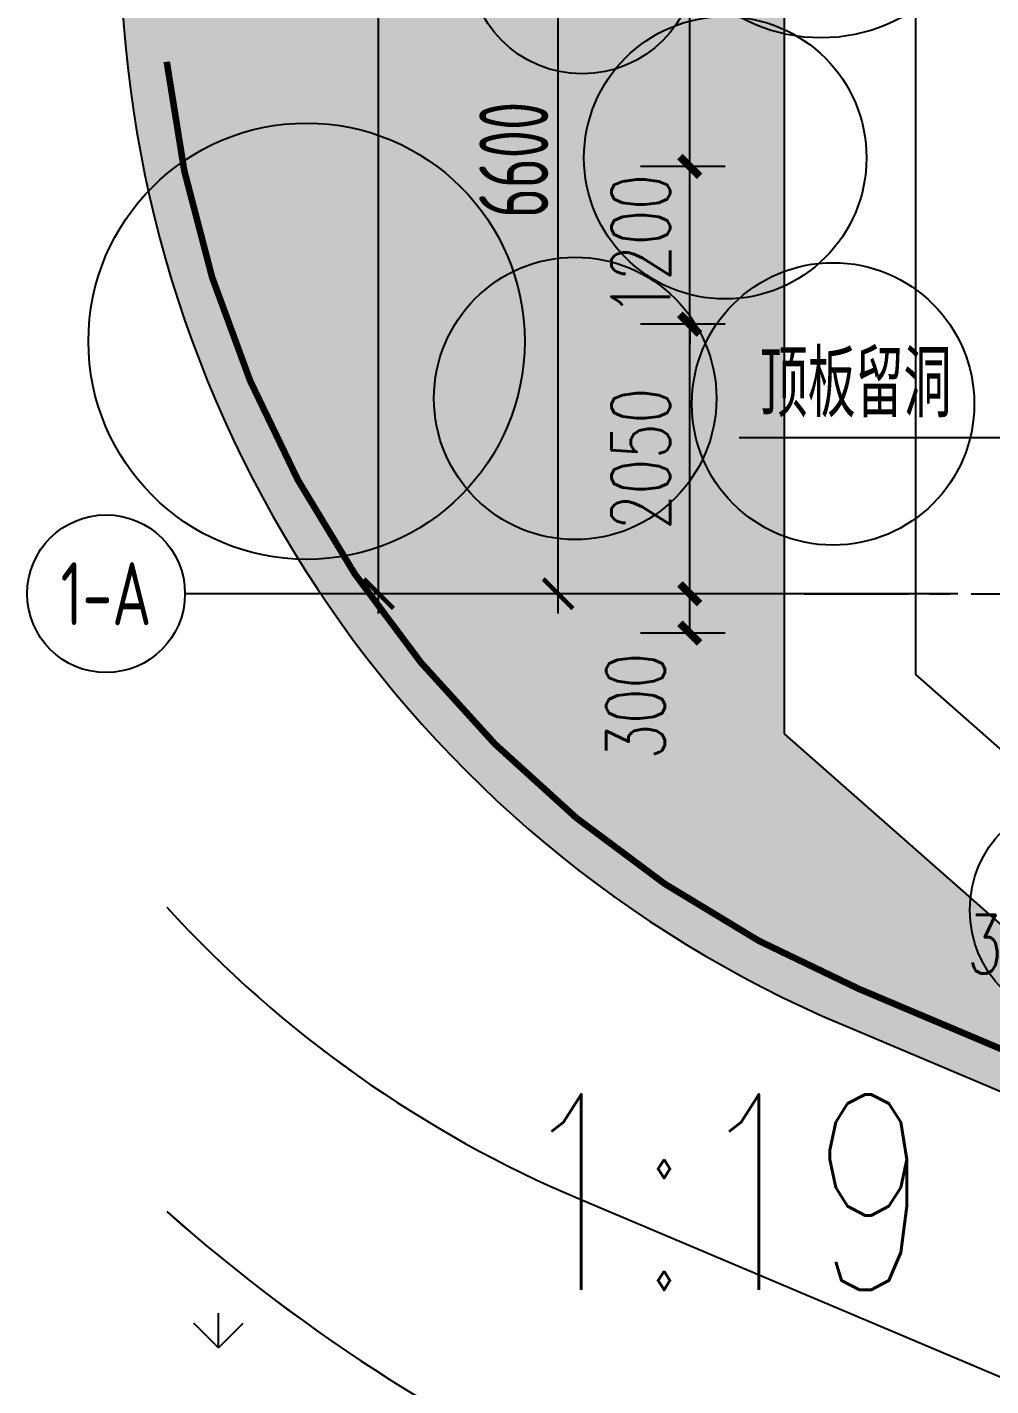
# Model space of a CAD drawing. Header units: millimetres. Extents: x -1048436 to -185795, y -983427 to 400387.
# Drawn here: x -761771 to -754442, y -511119 to -500785 of the extents above; entities that cross this region are included whole.
import ezdxf
from ezdxf.enums import TextEntityAlignment as Align

# ---------------------------------------------------------------- set-up
doc = ezdxf.new("R2010")
doc.units = ezdxf.units.MM
doc.header["$LTSCALE"] = 500
for name, pattern in [('CENTER', [50.8, 31.75, -6.35, 6.35, -6.35]), ('DASH', [0.35, 0.25, -0.1]), ('DASHDOT', [25.4, 12.7, -6.35, 0, -6.35]), ('一层轴网$0$CENTER', [50.8, 31.75, -6.35, 6.35, -6.35])]:
    doc.linetypes.add(name, pattern=pattern)
for name, color, linetype in [('AXIS_TEXT', 7, 'Continuous'), ('A绿-1', 94, 'Continuous'), ('DIM_LEAD', 3, 'Continuous'), ('DIM_SYMB', 3, 'Continuous'), ('PUB_DIM', 3, 'Continuous'), ('PUB_TEXT', 7, 'Continuous'), ('一层轴网$0$建-文字', 4, 'Continuous'), ('一层轴网$0$建-符号', 150, 'Continuous'), ('一层轴网$0$建-轴线', 1, '一层轴网$0$CENTER'), ('室外道路', 44, 'Continuous'), ('放坡线', 50, 'DASH'), ('景-平面-小游路', 13, 'Continuous'), ('景-平面-绿化填充', 56, 'Continuous'), ('景-软景-乔木', 85, 'Continuous')]:
    doc.layers.add(name, color=color, linetype=linetype)
doc.layers.add('R_道路系统线', color=251, linetype='DASHDOT', lineweight=0)
doc.styles.add('_TCH_DIM', font='SIMPLEX', dxfattribs={"bigfont": 'GBCBIG'})
doc.styles.add('_TCH_DIM_T3', font='SIMPLEX', dxfattribs={"width": 0.705882, "bigfont": 'GBCBIG'})
doc.styles.add('COMPLEX', font='COMPLEX')
doc.styles.add('一层轴网$0$XD2008', font='xd-hzs.shx', dxfattribs={"width": 0.7, "bigfont": 'xd-hztxt.shx'})
doc.styles.add('一层轴网$0$XD2008_T3', font='xd-hzs.shx', dxfattribs={"width": 0.7, "bigfont": 'xd-hztxt.shx'})
doc.dimstyles.new('_TCH_ARCH&&150', dxfattribs={"dimtxt": 446.25, "dimasz": 150, "dimexe": 375, "dimexo": 450, "dimgap": 150, "dimtad": 1, "dimdec": 0, "dimzin": 0, "dimdsep": 46, "dimtxsty": '_TCH_DIM_T3', "dimblk": 'ARCHTICK', "dimcen": 0.09, "dimclrt": 7, "dimazin": 2, "dimtfac": 1, "dimtdec": 0, "dimtix": 1, "dimtmove": 2, "dimatfit": 3, "dimldrblk": 'ARCHTICK', "dimfxl": 1, "dimtolj": 1, "dimtzin": 0, "dimarcsym": 0})
doc.dimstyles.new('一层轴网$0$XD100&&150', dxfattribs={"dimtxt": 525, "dimasz": 225, "dimexe": 150, "dimexo": 150, "dimgap": 75, "dimtad": 1, "dimdec": 0, "dimdsep": 46, "dimtxsty": '一层轴网$0$XD2008_T3', "dimblk": '一层轴网$0$_ARCHTICK', "dimcen": 2.5, "dimdle": 150, "dimclrt": 7, "dimaunit": 1, "dimadec": 0, "dimazin": 0, "dimtfac": 1, "dimtdec": 0, "dimtix": 1, "dimtmove": 0, "dimatfit": 3, "dimfxl": 1, "dimtolj": 1, "dimtzin": 0, "dimarcsym": 0})
pattern_1 = [(90, (-26937.1, -803185.1), (-997.7955, 997.7955), [264.5807, -1731.0102]), (45, (-26937.1, -803185.1), (-997.7962, 997.7962), [264.5807, -1146.5161]), (135, (-26937.1, -803185.1), (-997.7962, -997.7962), [264.5807, -1146.5161])]

# ---------------------------------------------------------------- blocks, each defined once
blk = doc.blocks.new('桃花心木')
at = {"layer": 'A绿-1', "color": 0}
blk.add_circle((-18.3, -13.6), 1106, dxfattribs=at)
blk = doc.blocks.new('丹桂')
at = {"layer": 'A绿-1', "color": 0, "linetype": 'ByBlock'}
blk.add_circle((-24, -9), 1074, dxfattribs=at)
blk = doc.blocks.new('宫粉紫荆')
at = {"layer": 'A绿-1', "color": 0}
blk.add_circle((2.6, 10.5), 1060.5, dxfattribs=at)
blk = doc.blocks.new('001')
at = {"layer": 'A绿-1', "color": 0}
blk.add_circle((0, 0), 1069, dxfattribs=at)
blk = doc.blocks.new('九里香')
at = {"layer": 'A绿-1', "color": 0}
blk.add_circle((-5, -7), 1082, dxfattribs=at)
blk = doc.blocks.new('fdhgh')
at = {"layer": '景-平面-绿化填充'}
h = blk.add_hatch(dxfattribs=at)
h.set_pattern_fill('GRASS', color=256, scale=500, style=0)
h.set_pattern_definition(pattern_1)
edge = h.paths.add_edge_path()
edge.add_line((-1391918, -533384), (-1391918, -500074))
edge.add_line((-1391918, -500074), (-1392920, -492192))
edge.add_line((-1392920, -492192), (-1460021, -492192))
edge.add_line((-1460021, -492192), (-1460021, -494283))
edge.add_arc((-1458021, -494283), 2000, 180, 270)
edge.add_line((-1458021, -496283), (-1434821, -496283))
edge.add_line((-1434821, -496283), (-1434821, -501283))
edge.add_line((-1434821, -501283), (-1452821, -501283))
edge.add_line((-1452821, -501283), (-1452821, -499283))
edge.add_line((-1452821, -499283), (-1458021, -499283))
edge.add_arc((-1458021, -501283), 2000, 90, 180)
edge.add_line((-1460021, -501283), (-1460021, -502283))
edge.add_line((-1460021, -502283), (-1406458, -502283))
edge.add_line((-1406458, -502283), (-1405476, -509988))
edge.add_line((-1405476, -509988), (-1405271, -509962))
edge.add_arc((-1405406, -508971), 1000, 277.7235, 360)
edge.add_line((-1404406, -508971), (-1404666, -506861))
edge.add_line((-1404666, -506861), (-1395440, -505688))
edge.add_line((-1395440, -505688), (-1393762, -518881))
edge.add_line((-1393762, -518881), (-1399615, -519626))
edge.add_arc((-1399489, -520618), 1000, 97.2475, 187.2475)
edge.add_line((-1400481, -520744), (-1400418, -521240))
edge.add_line((-1400418, -521240), (-1393573, -520369))
edge.add_line((-1393573, -520369), (-1391918, -533384))
edge = h.paths.add_edge_path()
edge.add_line((-1460644, -592730), (-1436235, -592730))
edge.add_line((-1436235, -592730), (-1436235, -590271))
edge.add_line((-1436235, -590271), (-1440973, -590271))
edge.add_line((-1440973, -590271), (-1440973, -582660))
edge.add_line((-1440973, -582660), (-1449771, -582659))
edge.add_line((-1449771, -582659), (-1449771, -583259))
edge.add_line((-1449771, -583259), (-1463873, -583259))
edge.add_line((-1463873, -583259), (-1463873, -584960))
edge.add_line((-1463873, -584960), (-1474580, -584960))
edge.add_line((-1474580, -584960), (-1476321, -583426))
edge.add_line((-1476321, -583426), (-1476321, -574192))
edge.add_line((-1476321, -574192), (-1481371, -574192))
edge.add_line((-1481371, -574192), (-1481371, -577350))
edge.add_arc((-1472371, -577350), 9000, 180, 247.0886)
edge.add_line((-1475875, -585640), (-1464599, -590406))
edge.add_arc((-1467358, -599627), 9626, 45.7713, 73.3481, ccw=False)
h = blk.add_hatch(dxfattribs=at)
h.set_pattern_fill('GRASS', color=256, scale=500, style=0)
h.set_pattern_definition(pattern_1)
edge = h.paths.add_edge_path()
edge.add_line((-1481018, -592730), (-1469374, -592730))
edge.add_line((-1469374, -592730), (-1477432, -589324))
edge.add_arc((-1472371, -577350), 13000, 228.3093, 247.0886, ccw=False)
edge.add_line((-1481018, -587058), (-1481018, -592730))
at = {"layer": 'DIM_SYMB'}
blk.add_lwpolyline([(-1481018, -584744, 0.108156), (-1477875, -586966), (-1471627, -589607), (-1464937, -592448)], format="xyb", dxfattribs=at)
at = {"layer": 'R_道路系统线', "linetype": 'CENTER', "ltscale": 0.2}
blk.add_line((-1477875, -586966), (-1465378, -592248), dxfattribs=at)
blk.add_arc((-1474371, -578676), 9000, 222.397, 247.0886, dxfattribs=at)
at = {"layer": '室外道路', "ltscale": 5}
for p, q in [((-1476321, -583426), (-1476321, -574192)), ((-1475321, -582974), (-1475321, -574192)), ((-1474203, -583960), (-1475321, -582974)), ((-1474580, -584960), (-1476321, -583426)), ((-1475875, -585640), (-1463378, -590922))]:
    blk.add_line(p, q, dxfattribs=at)
for radius, start in [(9000, 180), (13000, 228.3093)]:
    blk.add_arc((-1472371, -577350), radius, start, 247.0886, dxfattribs=at)
at = {"layer": '放坡线', "ltscale": 3, "const_width": 50}
blk.add_lwpolyline([(-1481018, -578314, 0.271348), (-1475758, -585364), (-1463261, -590646, -0.100281), (-1460212, -592730, -0.100281)], format="xyb", dxfattribs=at)
at = {"layer": '景-平面-小游路'}
blk.add_lwpolyline([(-1481018, -587058, 0.082124), (-1477432, -589324), (-1469374, -592730)], format="xyb", dxfattribs=at)
at = {"layer": '景-软景-乔木', "rotation": 359.9453817473567}
for name, p, xscale, yscale, zscale in [('宫粉紫荆', (-1476046, -576872), 1.2, 1.2, 1.2), ('九里香', (-1477854, -577534), 0.8, 0.8, 0.8), ('桃花心木', (-1479927, -580419), 1.5, 1.5, 1.5), ('001', (-1474056, -584765), 0.8, 0.8, 0.8)]:
    blk.add_blockref(name, p, dxfattribs=dict(at, xscale=xscale, yscale=yscale, zscale=zscale))
for p in [(-1476747, -579035), (-1477888, -580865), (-1475927, -580907)]:
    blk.add_blockref('丹桂', p, dxfattribs=at)
at = {"layer": 'DIM_SYMB', "color": 7, "style": '_TCH_DIM', "width": 0.705882}
blk.add_text('1:19', height=1487.5, dxfattribs=at).set_placement((-1478361, -587655))
blk = doc.blocks.new('_AXISO')
blk.add_circle((0, 0), 0.5)
at = {"layer": 'AXIS_TEXT', "style": 'COMPLEX', "width": 1.041667}
blk.add_attdef('A', text='', height=0.56, dxfattribs=at).set_placement((-0.25, -0.28), (0.25, -0.28), align=Align.FIT)
blk = doc.blocks.new('一层轴网$0$_ARCHTICK')
at = {"color": 0, "linetype": 'ByBlock', "const_width": 0.15}
blk.add_lwpolyline([(-0.5, -0.5), (0.5, 0.5)], dxfattribs=at)
blk = doc.blocks.new('*D2914')
at = {"layer": 'Defpoints', "color": 0, "transparency": 16777216}
for p in [(-4370, 6600), (-2500, 6600), (-2500, 0)]:
    blk.add_point(p, dxfattribs=at)
at = {"layer": '一层轴网$0$建-符号', "color": 0, "lineweight": -2, "transparency": 16777216}
for p, q in [((-4370, -150), (-4370, 6750)), ((-2650, 6600), (-4520, 6600)), ((-2650, 0), (-4520, 0))]:
    blk.add_line(p, q, dxfattribs=at)
at = {"layer": '一层轴网$0$建-符号', "color": 0, "lineweight": -2, "transparency": 16777216, "xscale": 225, "yscale": 225, "zscale": 225}
for p, rotation in [((-4370, 6600), 90), ((-4370, 0), 270)]:
    blk.add_blockref('一层轴网$0$_ARCHTICK', p, dxfattribs=dict(at, rotation=rotation))
at = {"layer": '一层轴网$0$建-符号', "color": 7, "transparency": 16777216, "insert": (-4707.5, 3300), "char_height": 525, "attachment_point": 5, "rotation": 90, "style": '一层轴网$0$XD2008_T3'}
blk.add_mtext('\\A1;6600', dxfattribs=at)
blk = doc.blocks.new('*D2915')
at = {"layer": 'Defpoints', "color": 0, "transparency": 16777216}
for p in [(-5735, 27000), (-4520, 27000), (-4520, 0)]:
    blk.add_point(p, dxfattribs=at)
at = {"layer": '一层轴网$0$建-符号', "color": 0, "lineweight": -2, "transparency": 16777216}
for p, q in [((-5735, -150), (-5735, 27150)), ((-4670, 27000), (-5885, 27000)), ((-4670, 0), (-5885, 0))]:
    blk.add_line(p, q, dxfattribs=at)
at = {"layer": '一层轴网$0$建-符号', "color": 0, "lineweight": -2, "transparency": 16777216, "xscale": 225, "yscale": 225, "zscale": 225}
for p, rotation in [((-5735, 27000), 90), ((-5735, 0), 270)]:
    blk.add_blockref('一层轴网$0$_ARCHTICK', p, dxfattribs=dict(at, rotation=rotation))
at = {"layer": '一层轴网$0$建-符号', "color": 7, "transparency": 16777216, "insert": (-6072.5, 13500), "char_height": 525, "attachment_point": 5, "rotation": 90, "style": '一层轴网$0$XD2008_T3'}
blk.add_mtext('\\A1;27000', dxfattribs=at)
blk = doc.blocks.new('_ArchTick')
at = {"color": 0, "linetype": 'ByBlock', "const_width": 0.4}
blk.add_lwpolyline([(-0.5, -0.5), (0.5, 0.5)], dxfattribs=at)
blk = doc.blocks.new('*D1903')
at = {"layer": 'Defpoints', "color": 0, "transparency": 16777216}
for p in [(-756732, -505094), (-756013, -505094), (-756013, -505394)]:
    blk.add_point(p, dxfattribs=at)
at = {"layer": 'PUB_DIM', "color": 0, "lineweight": -2, "transparency": 16777216}
for p, q in [((-756463, -505094), (-757107, -505094)), ((-756732, -505394), (-756732, -505094)), ((-756463, -505394), (-757107, -505394))]:
    blk.add_line(p, q, dxfattribs=at)
at = {"layer": 'PUB_DIM', "color": 0, "lineweight": -2, "transparency": 16777216, "xscale": 150, "yscale": 150, "zscale": 150}
for p, rotation in [((-756732, -505094), 90), ((-756732, -505394), 270)]:
    blk.add_blockref('_ArchTick', p, dxfattribs=dict(at, rotation=rotation))
at = {"layer": 'PUB_DIM', "color": 7, "transparency": 16777216, "insert": (-757144, -505949), "char_height": 446.2, "attachment_point": 5, "rotation": 90, "style": '_TCH_DIM_T3'}
blk.add_mtext('\\A1;300', dxfattribs=at)
blk = doc.blocks.new('*D1904')
at = {"layer": 'Defpoints', "color": 0, "transparency": 16777216}
for p in [(-756732, -503044), (-756013, -503044), (-756013, -505094)]:
    blk.add_point(p, dxfattribs=at)
at = {"layer": 'PUB_DIM', "color": 0, "lineweight": -2, "transparency": 16777216}
for p, q in [((-756463, -503044), (-757107, -503044)), ((-756732, -505094), (-756732, -503044)), ((-756463, -505094), (-757107, -505094))]:
    blk.add_line(p, q, dxfattribs=at)
at = {"layer": 'PUB_DIM', "color": 0, "lineweight": -2, "transparency": 16777216, "xscale": 150, "yscale": 150, "zscale": 150}
for p, rotation in [((-756732, -503044), 90), ((-756732, -505094), 270)]:
    blk.add_blockref('_ArchTick', p, dxfattribs=dict(at, rotation=rotation))
at = {"layer": 'PUB_DIM', "color": 7, "transparency": 16777216, "insert": (-757105, -504069), "char_height": 446.2, "attachment_point": 5, "rotation": 90, "style": '_TCH_DIM_T3'}
blk.add_mtext('\\A1;2050', dxfattribs=at)
blk = doc.blocks.new('*D1905')
at = {"layer": 'Defpoints', "color": 0, "transparency": 16777216}
for p in [(-756732, -501844), (-756013, -501844), (-756013, -503044)]:
    blk.add_point(p, dxfattribs=at)
at = {"layer": 'PUB_DIM', "color": 0, "lineweight": -2, "transparency": 16777216}
for p, q in [((-756732, -501844), (-756732, -501694)), ((-756463, -501844), (-757107, -501844)), ((-756732, -503044), (-756732, -501844)), ((-756463, -503044), (-757107, -503044)), ((-756732, -503044), (-756732, -503194))]:
    blk.add_line(p, q, dxfattribs=at)
at = {"layer": 'PUB_DIM', "color": 0, "lineweight": -2, "transparency": 16777216, "xscale": 150, "yscale": 150, "zscale": 150}
for p, rotation in [((-756732, -501844), 270), ((-756732, -503044), 90)]:
    blk.add_blockref('_ArchTick', p, dxfattribs=dict(at, rotation=rotation))
at = {"layer": 'PUB_DIM', "color": 7, "transparency": 16777216, "insert": (-757105, -502444), "char_height": 446.2, "attachment_point": 5, "rotation": 90, "style": '_TCH_DIM_T3'}
blk.add_mtext('\\A1;1200', dxfattribs=at)
blk = doc.blocks.new('*D1906')
at = {"layer": 'Defpoints', "color": 0, "transparency": 16777216}
for p in [(-756732, -496544), (-756013, -496544), (-756013, -501844)]:
    blk.add_point(p, dxfattribs=at)
at = {"layer": 'PUB_DIM', "color": 0, "lineweight": -2, "transparency": 16777216}
for p, q in [((-756463, -496544), (-757107, -496544)), ((-756732, -501844), (-756732, -496544)), ((-756463, -501844), (-757107, -501844))]:
    blk.add_line(p, q, dxfattribs=at)
at = {"layer": 'PUB_DIM', "color": 0, "lineweight": -2, "transparency": 16777216, "xscale": 150, "yscale": 150, "zscale": 150}
for p, rotation in [((-756732, -496544), 90), ((-756732, -501844), 270)]:
    blk.add_blockref('_ArchTick', p, dxfattribs=dict(at, rotation=rotation))
at = {"layer": 'PUB_DIM', "color": 7, "transparency": 16777216, "insert": (-757105, -499194), "char_height": 446.2, "attachment_point": 5, "rotation": 90, "style": '_TCH_DIM_T3'}
blk.add_mtext('\\A1;5300', dxfattribs=at)
blk = doc.blocks.new('*D2726')
at = {"layer": 'Defpoints', "color": 0, "transparency": 16777216}
for p in [(-753663, -507594), (-753363, -507594), (-753363, -508173)]:
    blk.add_point(p, dxfattribs=at)
at = {"layer": 'PUB_DIM', "color": 0, "lineweight": -2, "transparency": 16777216}
for p, q in [((-753663, -508044), (-753663, -508548)), ((-753363, -508044), (-753363, -508548)), ((-753663, -508173), (-753813, -508173)), ((-753663, -508173), (-753363, -508173)), ((-753363, -508173), (-753213, -508173))]:
    blk.add_line(p, q, dxfattribs=at)
at = {"layer": 'PUB_DIM', "color": 0, "lineweight": -2, "transparency": 16777216, "xscale": 150, "yscale": 150, "zscale": 150}
blk.add_blockref('_ArchTick', (-753663, -508173), dxfattribs=at)
at = {"layer": 'PUB_DIM', "color": 0, "lineweight": -2, "transparency": 16777216, "xscale": 150, "yscale": 150, "zscale": 150, "rotation": 180}
blk.add_blockref('_ArchTick', (-753363, -508173), dxfattribs=at)
at = {"layer": 'PUB_DIM', "color": 7, "transparency": 16777216, "insert": (-754218, -507760), "char_height": 446.2, "attachment_point": 5, "style": '_TCH_DIM_T3'}
blk.add_mtext('\\A1;300', dxfattribs=at)
blk = doc.blocks.new('一层轴网')
at = {"layer": '一层轴网$0$建-符号'}
for p in [(-1330, 0), (-7208, 0)]:
    blk.add_line(p, (-7208, 0), dxfattribs=at)
at = {"layer": '一层轴网$0$建-轴线', "ltscale": 0.05}
blk.add_line((-2500, 0), (77110, 0), dxfattribs=at)
at = {"layer": '一层轴网$0$建-符号'}
ref = blk.add_blockref('_AXISO', (-7808, 0), dxfattribs=dict(at, xscale=1200, yscale=1200, zscale=1200))
ref.add_attrib('A', '1-A', dxfattribs={"layer": '一层轴网$0$建-文字', "height": 479.03, "style": '一层轴网$0$XD2008', "width": 0.922464}).set_placement((-8153, -239.5), (-7463, -239.5), align=Align.FIT)
for p1, p2, distance, picture, middle in [((-4520, 0), (-4520, 27000), 1215, '*D2915', (-6072.5, 13500)), ((-2500, 0), (-2500, 6600), 1870, '*D2914', (-4707.5, 3300))]:
    dim = blk.add_aligned_dim(p1=p1, p2=p2, distance=distance, dimstyle='一层轴网$0$XD100&&150', dxfattribs=at)
    dim.commit()
    dim.dimension.update_dxf_attribs({"geometry": picture, "text_midpoint": middle})

msp = doc.modelspace()

# ---------------------------------------------------------------- linework, layer by layer
at = {"layer": 'DIM_LEAD'}
msp.add_line((-754043.6, -503909.2), (-756357.2, -503909.2), dxfattribs=at)

# ---------------------------------------------------------------- block references
for name, p in [('fdhgh', (720308.8, 77265.7)), ('一层轴网', (-753362.7, -505094))]:
    msp.add_blockref(name, p)

# ---------------------------------------------------------------- texts
at = {"layer": 'PUB_TEXT', "style": '_TCH_DIM'}
msp.add_text('顶板留洞', height=506.38, dxfattribs=at).set_placement((-756199.7, -503751.7))

# ---------------------------------------------------------------- dimensions: what is measured, and where the dimension line sits
at = {"layer": 'PUB_DIM'}
for p1, p2, picture, middle in [((-756012.7, -501844), (-756012.7, -496544), '*D1906', (-757104.7, -499194)), ((-756012.7, -503044), (-756012.7, -501844), '*D1905', (-757104.7, -502444)), ((-756012.7, -505094), (-756012.7, -503044), '*D1904', (-757104.7, -504069))]:
    dim = msp.add_aligned_dim(p1=p1, p2=p2, distance=718.9, dimstyle='_TCH_ARCH&&150', dxfattribs=at)
    dim.commit()
    dim.dimension.update_dxf_attribs({"geometry": picture, "text_midpoint": middle})
for base, p1, p2, angle, picture, middle in [((-756731.5, -505094), (-756012.7, -505394), (-756012.7, -505094), 90, '*D1903', (-757144, -505949)), ((-753362.7, -508172.8), (-753662.7, -507594), (-753362.7, -507594), 0, '*D2726', (-754217.7, -507760.3))]:
    dim = msp.add_linear_dim(base=base, p1=p1, p2=p2, angle=angle, dimstyle='_TCH_ARCH&&150', dxfattribs=at)
    dim.commit()
    dim.dimension.update_dxf_attribs({"geometry": picture, "text_midpoint": middle, "dimtype": 129})

doc.saveas('drawing.dxf')
